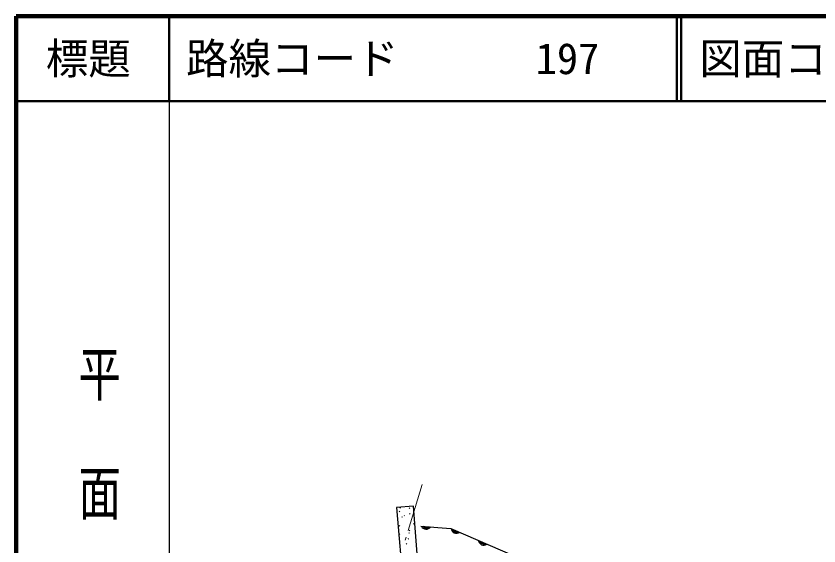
# Model space of a CAD drawing. Units: millimetres, scale not verified. Extents: x 40000 to 680000, y 20000 to 380000.
# Drawn here: x 40000 to 134463, y 317656 to 380000 of the extents above; entities that cross this region are included whole.
import ezdxf
from ezdxf.enums import TextEntityAlignment as Align

# ---------------------------------------------------------------- set-up
doc = ezdxf.new("R2010")
doc.units = ezdxf.units.MM
doc.header["$LTSCALE"] = 1000
for name, color, linetype, lineweight in [('M-BGD', 7, 'Continuous', 25), ('M-BGD-HTXT', 7, 'Continuous', 13), ('M-TTL', 2, 'Continuous', 140), ('M-TTL-BAND', 7, 'Continuous', 25), ('M-TTL-LINE', 7, 'Continuous', 50)]:
    doc.layers.add(name, color=color, linetype=linetype, lineweight=lineweight)
doc.layers.add('M-TTL-TXT', color=7, linetype='Continuous')
doc.styles.add('@ＭＳ ゴシック', font='')
doc.styles.add('ＭＳ ゴシック', font='')
doc.styles.get('@ＭＳ ゴシック').set_extended_font_data('@MS Gothic')
doc.styles.get('ＭＳ ゴシック').set_extended_font_data('MS Gothic')

msp = doc.modelspace()

# ---------------------------------------------------------------- linework, layer by layer
at = {"layer": 'M-BGD'}
for p, q in [((85169, 322092), (85240, 322163)), ((86257, 322059), (86328, 322129)), ((85094, 321664), (85165, 321735)), ((85650, 321185), (85720, 321255)), ((86292, 321403), (86363, 321474)), ((85410, 321042), (85480, 321113)), ((86778, 320224), (86849, 320295)), ((85092, 319978), (85163, 320049)), ((86264, 319436), (86334, 319507)), ((85088, 318994), (85159, 319065)), ((86150, 318476), (86221, 318547)), ((86239, 319151), (86309, 319221)), ((85903, 317858), (85974, 317928))]:
    msp.add_line(p, q, dxfattribs=at)
msp.add_lwpolyline([(87492, 312660), (86774, 322324), (84760, 322179), (85591, 312592)], close=True, dxfattribs=at)
msp.add_lwpolyline([(87640, 319983), (91153, 319702), (98694, 316434)], dxfattribs=at)
for centre, radius, start, end in [((88267, 320288), 654, 208.20132, 322.64315), ((88267, 320288), 523, 218.01255, 312.83192), ((88267, 320288), 392, 239.88901, 290.95546), ((91823, 319798), 654, 189.34883, 303.79067), ((91823, 319798), 523, 199.16007, 293.97943), ((91823, 319798), 392, 221.03652, 272.10298), ((95034, 318406), 654, 189.34883, 303.79067), ((95034, 318406), 523, 199.16007, 293.97943), ((95034, 318406), 392, 221.03652, 272.10298)]:
    msp.add_arc(centre, radius, start, end, dxfattribs=at)
at = {"layer": 'M-BGD-HTXT'}
for p, q in [((86141, 319474), (87789, 324904)), ((85792, 318326), (85908, 318708))]:
    msp.add_line(p, q, dxfattribs=at)
at = {"layer": 'M-TTL'}
for p, q in [((40000, 380000), (40000, 20000)), ((680000, 380000), (40000, 380000))]:
    msp.add_line(p, q, dxfattribs=at)
at = {"layer": 'M-TTL-BAND'}
msp.add_line((58000, 370000), (58000, 20000), dxfattribs=at)
at = {"layer": 'M-TTL-LINE'}
for p, q in [((58000, 380000), (58000, 370000)), ((117750, 380000), (117750, 370000)), ((118250, 380000), (118250, 370000)), ((40000, 370000), (680000, 370000))]:
    msp.add_line(p, q, dxfattribs=at)

# ---------------------------------------------------------------- texts
at = {"layer": 'M-TTL-BAND', "style": '@ＭＳ ゴシック', "width": 1.4}
msp.add_text('平  面  図', height=3666, rotation=270, dxfattribs=at).set_placement((49777, 306475), align=Align.MIDDLE_RIGHT)
at = {"layer": 'M-TTL-TXT', "style": 'ＭＳ ゴシック'}
msp.add_text('標題', height=3666, dxfattribs=at).set_placement((48500, 375000), align=Align.MIDDLE_CENTER)
for s, p in [('路線コード', (60000, 375000)), ('図面コード', (120380, 375000)), ('197', (101142, 375000))]:
    msp.add_text(s, height=3666, dxfattribs=at).set_placement(p, align=Align.MIDDLE_LEFT)

doc.saveas('drawing.dxf')
